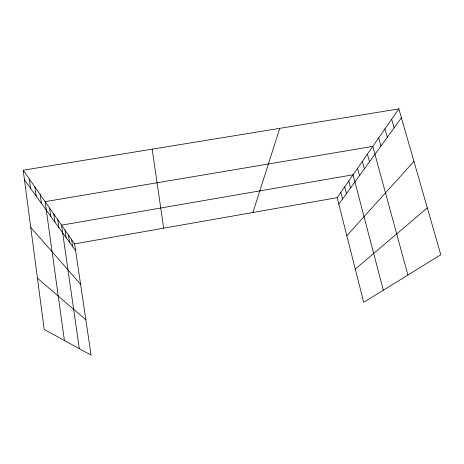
<?xml version="1.0" encoding="UTF-8"?>
<svg xmlns="http://www.w3.org/2000/svg" width="464" height="464" viewBox="0 0 464 464"><rect width="100%" height="100%" fill="white"/><g stroke="black" fill="none" stroke-linecap="round" stroke-linejoin="round"><path stroke-width="0.7" d="M252.921 212.489L279.769 128.331M337.177 197.658L398.843 108.889L440.8 254.753L363.701 302.302L337.177 197.658L74.605 243.867L23.2 170.218L398.843 108.889M338.824 204.166L401.412 117.81M346.828 235.735L413.946 161.385M355.285 269.091L427.327 207.913M37.439 278.191L85.834 319.766M30.74 227.389L80.585 284.299M24.482 179.922L75.626 250.769M391.662 119.231L394.116 127.878M384.958 128.888L387.301 137.274M378.682 137.918L380.932 146.067M407.908 275.036L372.801 146.386L45.136 201.649L64.415 340.518M367.43 154.112L369.512 161.82M362.367 161.397L364.373 168.913M357.587 168.281L359.525 175.607M383.31 290.209L353.063 174.789L61.538 225.144L79.321 348.679M348.783 180.96L350.593 187.932M344.717 186.812L346.469 193.621M340.854 192.374L342.554 199.021M74.605 243.867L91.06 355.111L44.196 329.446L23.2 170.218M71.595 239.552L72.633 246.622M152.151 149.164L163.682 228.189M68.423 235.004L69.478 242.254M65.076 230.208L66.155 237.643M57.797 219.779L58.916 227.615M53.83 214.101L54.972 222.152M49.619 208.063L50.779 216.352M40.211 194.59L41.418 203.383M34.939 187.038L36.169 196.115M29.284 178.936L30.537 188.314"/></g></svg>
